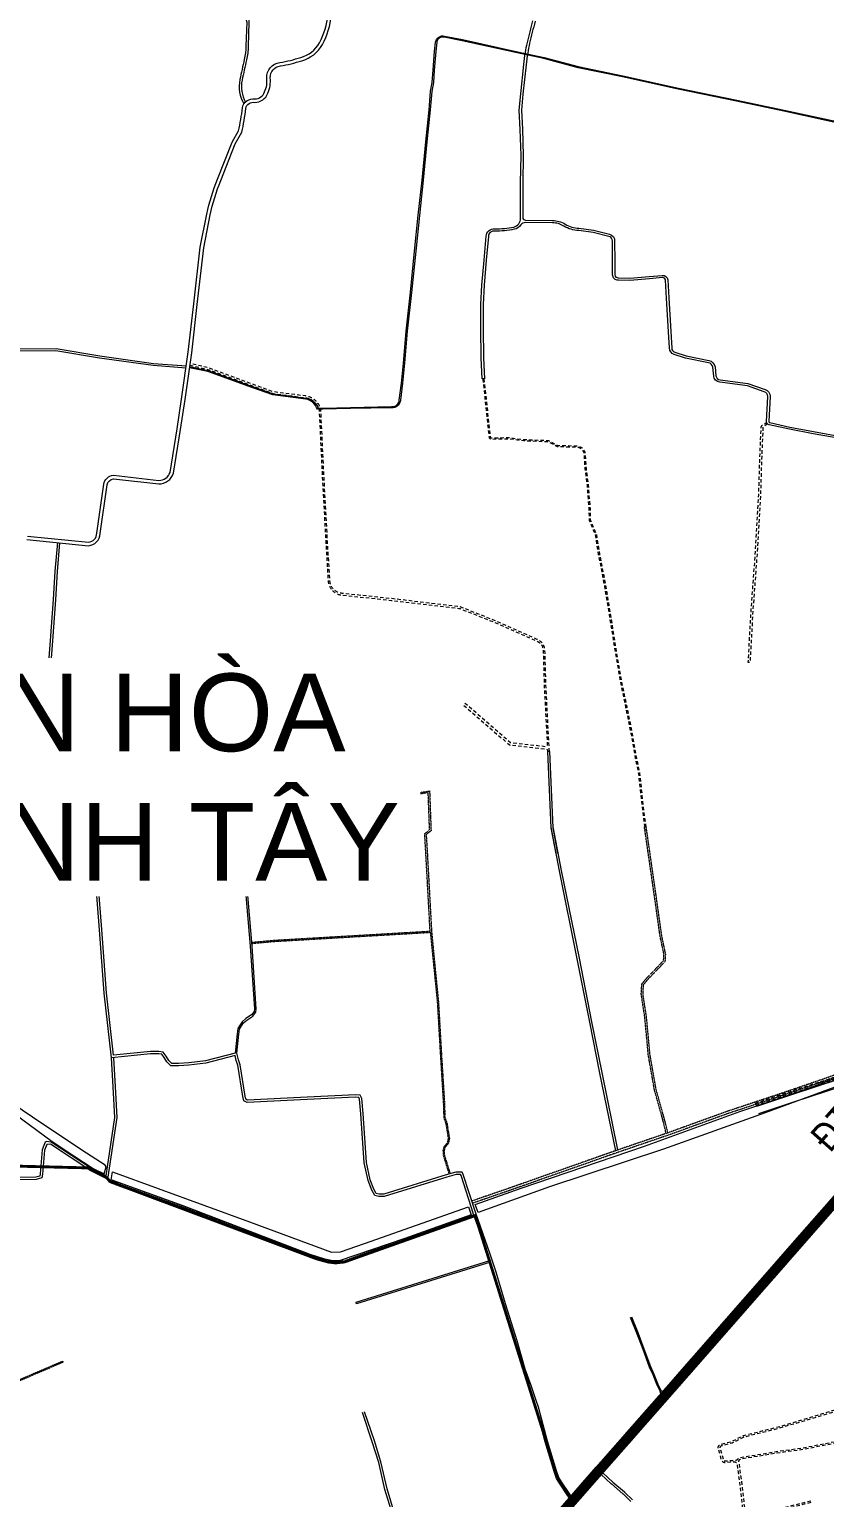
# Model space of a CAD drawing. Header units: metres. Extents: x 556238 to 587446, y 1177111 to 1219372.
# Drawn here: x 578213 to 579595, y 1199487 to 1202038 of the extents above; entities that cross this region are included whole.
import ezdxf
from ezdxf.enums import TextEntityAlignment as Align

# ---------------------------------------------------------------- set-up
doc = ezdxf.new("R2010")
doc.units = ezdxf.units.M
doc.header["$MEASUREMENT"] = 0
for name, pattern in [('ACAD_ISO03W100', [30, 12, -18]), ('DASHED2', [0.375, 0.25, -0.125]), ('Xr_Nen GT$0$DASHED', [0.75, 0.5, -0.25]), ('Xr_Nen GT$0$MON', [10, 6, -4])]:
    doc.linetypes.add(name, pattern=pattern)
for name, color, linetype, lineweight in [('CNTV-TEXT', 40, 'Continuous', 20), ('Pipe Existing', 1, 'ACAD_ISO03W100', 60), ('Text ten duong', 150, 'Continuous', 15), ('Xr_Nen GT$0$DUONG BT-NEN BT', 38, 'Continuous', 0), ('Xr_Nen GT$0$DUONG NHUA', 38, 'Continuous', 0), ('Xr_Nen GT$0$DUONG_DA', 38, 'Xr_Nen GT$0$MON', 0), ('Xr_Nen GT$1$SONG_HO', 250, 'Continuous', 0)]:
    doc.layers.add(name, color=color, linetype=linetype, lineweight=lineweight)
doc.layers.add('DUONG GIAO THONG', color=7, linetype='Continuous')
doc.styles.add('ARIAL', font='arial.ttf')
doc.styles.add('CL_G', font='Vhelvcn.ttf')
doc.linetypes.add('Xr_Nen GT$0$TAL_N_P', pattern='A,2,[130,ltypeshp.shx,S=1,R=0,X=0,Y=-1],4,[130,ltypeshp.shx,S=2,R=0,X=0,Y=-2],2', length=8)
doc.linetypes.add('Xr_Nen GT$0$TAL_N_T', pattern='A,2,[130,ltypeshp.shx,S=1,R=0,X=0,Y=1],4,[130,ltypeshp.shx,S=2,R=0,X=0,Y=2],2', length=8)
doc.linetypes.add('Xr_Nen GT$1$TL_T', pattern='A,2,[130,ltypeshp.shx,S=1,R=0,X=0,Y=1],2', length=4)

# ---------------------------------------------------------------- blocks, each defined once
blk = doc.blocks.new('GT CHINH')
at = {"layer": 'DUONG GIAO THONG', "color": 9, "ltscale": 5, "const_width": 17.5}
blk.add_lwpolyline([(14299.7, 892.5), (14082.3, 644.4), (13946.9, 489.8), (13790.4, 311.8), (13606.8, 102.3), (13472.7, -33.6), (13380.3, -120.3), (13320, -177.2), (13193.4, -296), (12845.8, -624.9), (12761.1, -704.2), (12636.5, -861.8), (12542.9, -995.9), (12493.2, -1068.3), (12392.1, -1240.8), (12333.7, -1342.1), (12286.5, -1420), (12167.4, -1587.1), (12084.9, -1698.9), (11993.3, -1823.8), (11785.2, -2107.9), (11612.3, -2343.9)], dxfattribs=at)

msp = doc.modelspace()

# ---------------------------------------------------------------- linework, layer by layer
at = {"layer": 'Xr_Nen GT$0$DUONG BT-NEN BT', "flags": 128}
for points in [[(578547.90774, 1202451.85724), (578550.71229, 1202396.7386), (578553.29738, 1202376.51524, 0.0851132412), (578554.08861, 1202373.92956), (578567.75406, 1202346.81079, -0.0973417992), (578577.41997, 1202312.24855), (578581.86714, 1202272.92969), (578586.0494, 1202199.99234), (578597.51957, 1202144.97358, -0.1908904679), (578594.47423, 1202127.41271, 0.1509169562), (578586.09312, 1202094.50431), (578585.73124, 1202071.39151), (578590.75344, 1202051.91747, -0.0712135146), (578590.87812, 1202050.79068), (578589.53786, 1202008.89717, -0.0470082972), (578586.65281, 1201986.10823, 0.0025799942), (578579.02802, 1201951.14462, 0.1906597685), (578586.16657, 1201908.85912, 0.1868707826)], [(578551.89866, 1202452.13724), (578554.69937, 1202397.09434), (578557.2651, 1202377.02242, 0.0851132412), (578557.66071, 1202375.72958), (578571.32617, 1202348.61081, -0.0971630925), (578581.40219, 1202312.63124), (578585.85424, 1202273.26922), (578590.02583, 1202200.51789), (578601.43538, 1202145.78994, -0.1908904679), (578597.88651, 1202125.32554, 0.1515349493), (578590.09473, 1202094.5758), (578589.73919, 1202071.86815), (578594.62671, 1202052.91635, -0.0712135146), (578594.87608, 1202050.66277), (578593.53581, 1202008.76926, -0.0470082972), (578590.55651, 1201985.2358, 0.0025799942), (578582.94051, 1201950.31251, 0.1839679956), (578588.87821, 1201912.13965, 0.1868707826)], [(579625.32647, 1201326.6721), (579574.83726, 1201335.75324), (579533.82846, 1201343.48916), (579498.82274, 1201351.37984, -0.3923264655), (579493.93835, 1201357.29974), (579496.43766, 1201400.41745, 0.3059005175), (579490.13914, 1201408.80054), (579460.8179, 1201418.93292), (579412.69691, 1201425.33069, -0.3484164492), (579402.22021, 1201436.05825), (579400.61463, 1201451.58489, 0.3020834631), (579393.15093, 1201459.11438), (579353.18274, 1201467.34337), (579333.57506, 1201473.6989, -0.310451908), (579325.29219, 1201484.47521), (579323.76984, 1201513.02309), (579320.29062, 1201571.58557), (579318.52178, 1201602.67522, 0.4006336199), (579313.0399, 1201606.95452), (579290.66405, 1201604.72549), (579256.55158, 1201602.20464), (579236.60348, 1201602.78415, -0.4369125847), (579226.62698, 1201611.87505), (579226.43663, 1201635.74099), (579226.15506, 1201670.40122, 0.3715710224), (579220.16042, 1201678.75772), (579192.7148, 1201685.38661), (579167.89191, 1201688.93079, -0.136184855), (579142.01877, 1201696.5008, 0.1373299716), (579121.92639, 1201702.33046), (579075.25848, 1201702.77086, 0.2462421093), (579066.99337, 1201698.53662, -0.1820255443), (579055.83395, 1201690.96398, -0.0495201627), (579021.6884, 1201687.8128, 0.4362107799), (579010.83126, 1201678.55493), (579007.17345, 1201637.08911), (579003.33967, 1201593.63277), (579001.67143, 1201560.17798), (579001.85948, 1201519.38859), (579002.09957, 1201467.51381), (579004.12673, 1201431.17921), (579000.13294, 1201430.95639), (578998.10009, 1201467.39306), (578997.85952, 1201519.37008), (578997.67097, 1201560.26843), (578999.34844, 1201593.90823), (579003.18893, 1201637.44063), (579006.83935, 1201678.82281, -0.4288782883), (579021.91552, 1201691.81144, 0.0491793402), (579055.04402, 1201694.88534, 0.351507033), (579066.48934, 1201709.98457), (579066.49045, 1201771.61841), (579067.50013, 1201818.93792), (579065.94551, 1201864.63121), (579064.47792, 1201898.25213), (579066.89263, 1201926.33136), (579072.49914, 1201977.04977, -0.0406920203), (579075.12322, 1201997.97628, -0.0293347503), (579078.59331, 1202015.26749, -0.0121996284), (579088.1949, 1202053.30853, 0.0769633785)], [(579092.07656, 1202052.33697, 0.012253897), (579082.47936, 1202014.31707, 0.0296781007), (579079.06592, 1201997.28821, 0.0412208894), (579076.48969, 1201976.74394), (579070.87375, 1201925.94019), (579068.48542, 1201898.16763), (579069.94254, 1201864.78644), (579071.50159, 1201818.96328), (579070.49045, 1201771.5757), (579070.48938, 1201711.76917, 0.411457598), (579075.44219, 1201706.7693), (579121.96414, 1201706.33028, -0.1373299716), (579144.1277, 1201699.89968, 0.1375615879), (579168.19848, 1201692.92758), (579193.46875, 1201689.31953), (579221.09953, 1201682.64591, -0.3664337325), (579230.15635, 1201670.25882), (579230.4365, 1201635.77348), (579230.62685, 1201611.90696, 0.4481769674), (579236.45925, 1201606.79003), (579256.46203, 1201606.20893), (579290.31834, 1201608.71085), (579312.64339, 1201610.93482, -0.4071989855), (579322.50667, 1201603.05449), (579324.28388, 1201571.81779), (579327.76352, 1201513.2482), (579329.28651, 1201484.68821, 0.310451908), (579334.80843, 1201477.504), (579354.20585, 1201471.21663), (579393.95756, 1201463.0322, -0.3060764064), (579404.57627, 1201452.16212), (579406.19899, 1201436.46969, 0.3487589514), (579413.21214, 1201429.29739), (579461.74399, 1201422.84499), (579491.44559, 1201412.58117, -0.3107423164), (579500.44241, 1201400.38362), (579497.93165, 1201357.06826, 0.4143119156), (579499.47767, 1201355.33257), (579534.63924, 1201347.40676), (579575.56206, 1201339.68707), (579626.03456, 1201330.60893, -0.341243586)], [(578261.97569, 1201146.55116), (578257.76177, 1201096.94807), (578254.86706, 1201047.54181), (578249.52942, 1200976.50157), (578244.76631, 1200916.84862), (578239.71685, 1200863.97041, 0.0324119706), (578238.57993, 1200826.58605, 0.3729800781), (578248.58834, 1200816.63498), (578306.75311, 1200812.90582)], [(578265.95659, 1201146.15682), (578261.75185, 1201096.66174), (578258.85829, 1201047.27496), (578253.51748, 1200976.19254), (578248.75115, 1200916.4993), (578243.69874, 1200863.59017, 0.0323340233), (578242.57453, 1200826.81227, 0.3696721535), (578248.85429, 1200820.62615), (578307.00904, 1200816.89763)], [(579206.85048, 1199527.24677), (579224.22875, 1199511.28141, 0.0100366608), (579224.58996, 1199510.9627), (579244.54458, 1199494.05585, -0.0205435808), (579245.02807, 1199493.61083), (579258.14676, 1199480.50083, -0.0249238108)], [(579209.48709, 1199530.25629), (579226.9349, 1199514.22705, 0.0100366608), (579227.1757, 1199514.01457), (579247.13032, 1199497.10772, -0.0205435808), (579247.85556, 1199496.44019), (579260.97425, 1199483.33019, -0.0249238108)]]:
    msp.add_lwpolyline(points, format="xyb", dxfattribs=at)
for points in [[(579151.33687, 1199487.397), (579148.78164, 1199490.64901), (579134.41189, 1199512.54372), (579129.41328, 1199520.58234), (579125.05439, 1199532.81317), (579109.4978, 1199584.43108), (579093.73052, 1199643.16035), (579089.66642, 1199656.39382), (579081.58883, 1199680.68459), (579071.10508, 1199709.39438), (579056.73353, 1199758.5243), (579036.41035, 1199823.00735), (579020.22133, 1199877.70994), (579009.66458, 1199911.00698), (578985.09614, 1199980.04635), (578963.23889, 1200047.23081), (578962.60204, 1200048.84289), (578954.96403, 1200048.84289), (578938.79448, 1200044.29145), (578829.66837, 1200010.29539), (578820.42559, 1200010.71518), (578813.46332, 1200012.41583), (578808.22528, 1200021.72078), (578801.66016, 1200038.45623), (578794.86961, 1200069.09768), (578789.05951, 1200154.24065), (578787.09641, 1200179.56198), (578785.63432, 1200182.64608), (578779.75084, 1200183.28514), (578696.19951, 1200179.09524), (578591.55859, 1200173.94019), (578585.92676, 1200176.85453), (578584.12746, 1200183.95644), (578575.70489, 1200238.52323), (578572.8219, 1200246.90373), (578570.88391, 1200255.18798), (578520.1889, 1200242.30064), (578490.65615, 1200238.71153), (578472.84358, 1200237.64889), (578459.13086, 1200237.36634), (578452.26608, 1200244.22594), (578447.71139, 1200251.98996), (578443.3674, 1200257.50396), (578438.08327, 1200258.51502), (578423.96438, 1200258.38561), (578355.81033, 1200251.60699), (578343.49621, 1200364.01225), (578335.22237, 1200473.92033), (578328.88334, 1200555.44274), (578322.46118, 1200667.72983), (578312.57322, 1200810.4443), (578276.93059, 1200813.93775), (578243.79925, 1200819.44891), (578241.29591, 1200823.61768), (578237.4787, 1200831.86087), (578237.82803, 1200844.42313), (578245.78141, 1200941.7173)], [(578316.46137, 1200812.43675), (578422.94526, 1200807.8597), (578428.93462, 1200806.18748), (578431.54171, 1200802.93108), (578432.7768, 1200797.90656), (578430.74319, 1200734.92319), (578432.93318, 1200731.76257), (578438.50815, 1200727.7986), (578573.72718, 1200705.41334), (578574.62375, 1200703.00121), (578585.55124, 1200581.0827), (578597.14667, 1200445.32866), (578604.2904, 1200336.34682), (578603.84992, 1200331.68069), (578599.33477, 1200326.08619), (578589.46716, 1200319.49714), (578583.22667, 1200313.97701), (578579.30397, 1200308.71641), (578575.75155, 1200302.24314), (578574.41644, 1200292.91503), (578570.87987, 1200259.31418), (578519.45185, 1200246.2405), (578490.29543, 1200242.69712), (578472.68321, 1200241.64643), (578460.75254, 1200241.4006), (578455.4565, 1200246.69264), (578451.02294, 1200254.25018), (578445.58553, 1200261.15211), (578438.44433, 1200262.51849), (578423.74767, 1200262.38379), (578359.35527, 1200255.9793), (578347.47982, 1200364.38029), (578339.21072, 1200474.22551), (578332.87448, 1200555.71201), (578326.45328, 1200667.98228), (578316.18967, 1200816.11859), (578277.71638, 1200819.88948), (578247.51677, 1200824.91297), (578246.60532, 1200826.43079), (578243.51556, 1200833.10306), (578243.82123, 1200844.09508), (578251.76146, 1200941.22846)], [(579154.4821, 1199489.86833), (579152.0322, 1199492.98629), (579137.78286, 1199514.69754), (579133.03694, 1199522.32979), (579128.85559, 1199534.06247), (579113.34521, 1199585.52703), (579097.57522, 1199644.26644), (579093.47662, 1199657.61223), (579085.36611, 1199682.00198), (579074.90738, 1199710.64325), (579060.561, 1199759.68713), (579040.23593, 1199824.17619), (579024.04594, 1199878.88205), (579013.45645, 1199912.28234), (578988.88298, 1199981.33587), (578967.00447, 1200048.58567), (578965.32266, 1200052.84289), (578954.41179, 1200052.84289), (578937.6575, 1200048.12685), (578829.14872, 1200014.32311), (578820.99628, 1200014.69338), (578816.0979, 1200015.88989), (578811.84741, 1200023.44054), (578805.49787, 1200039.62643), (578798.83987, 1200069.66978), (578793.04897, 1200154.5314), (578791.02733, 1200180.60782), (578788.29038, 1200186.38111), (578779.86736, 1200187.29601), (578695.99917, 1200183.09022), (578592.43903, 1200177.98841), (578589.36252, 1200179.58044), (578588.05164, 1200184.75452), (578579.60357, 1200239.48655), (578576.67046, 1200248.01276), (578573.93684, 1200259.69803), (578577.3941, 1200292.54536), (578578.644, 1200301.27807), (578581.83363, 1200307.09027), (578585.44642, 1200311.93527), (578591.30238, 1200317.11525), (578601.38164, 1200323.84563), (578606.75175, 1200330.49946), (578607.29967, 1200336.30369), (578600.13831, 1200445.55445), (578588.53982, 1200581.34426), (578577.57588, 1200703.66952), (578575.9332, 1200708.08897), (578439.68181, 1200730.64513), (578435.09983, 1200733.90306), (578433.77362, 1200735.81707), (578435.78855, 1200798.22207), (578434.29707, 1200804.28961), (578430.6724, 1200808.81703), (578423.41925, 1200810.8421), (578316.5902, 1200815.43399)], [(579131.66368, 1200606.74795), (579123.174, 1200651.21941), (579117.26659, 1200783.58963), (579113.27057, 1200783.41129), (579119.19084, 1200650.75279), (579127.73463, 1200605.99789)], [(579231.94648, 1200090.0586), (579204.59245, 1200225.01804), (579186.79305, 1200313.15561), (579164.91215, 1200423.62913), (579134.10111, 1200576.40638), (579119.57707, 1200651.97749)], [(579235.76106, 1200091.33501), (579208.51278, 1200225.81237), (579190.71538, 1200313.94011), (579168.83458, 1200424.4131), (579138.02577, 1200577.17925), (579123.50518, 1200652.73243)], [(578355.56419, 1200251.16857), (578358.42753, 1200201.26409), (578361.3597, 1200148.01934), (578346.04681, 1200046.40559), (578322.00215, 1200058.76203), (578251.28294, 1200104.96451), (578243.38573, 1200105.99937), (578240.71851, 1200104.64285)], [(578359.55762, 1200251.3977), (578362.42123, 1200201.48863), (578365.37623, 1200147.82931), (578349.17221, 1200040.3022), (578319.98867, 1200055.29947), (578249.8588, 1200101.11693), (578243.65801, 1200100.98396)], [(579310.62532, 1199668.28882), (579309.44314, 1199672.07712), (579304.10397, 1199682.81149), (579296.77916, 1199700.41337), (579290.90386, 1199714.03975), (579279.67739, 1199744.4678), (579268.94234, 1199773.08952), (579257.92272, 1199800.18221)], [(579313.3078, 1199671.36054), (579311.22494, 1199672.98573), (579305.92463, 1199683.64197), (579298.62076, 1199701.19354), (579292.76165, 1199714.78236), (579281.5519, 1199745.16513), (579270.80531, 1199773.8176), (579259.77534, 1199800.93574)], [(578926.88097, 1199235.83093), (578925.06574, 1199240.3366), (578912.3853, 1199266.91333), (578901.19639, 1199293.44545), (578890.63811, 1199316.85525), (578884.24521, 1199336.6134), (578873.51438, 1199363.81058), (578863.26213, 1199394.25972), (578853.49422, 1199428.42155), (578844.01267, 1199458.38328), (578830.84156, 1199501.34955), (578820.24885, 1199548.56286), (578809.03541, 1199584.42692), (578792.06281, 1199635.04339)], [(578931.32613, 1199240.43334), (578928.59548, 1199242.22759), (578916.03514, 1199268.55259), (578904.86293, 1199295.04512), (578894.37559, 1199318.29763), (578888.01223, 1199337.96447), (578877.27269, 1199365.18371), (578867.08256, 1199395.44838), (578857.32471, 1199429.57502), (578847.83172, 1199459.57289), (578834.71091, 1199502.37506), (578824.11576, 1199549.59929), (578812.84091, 1199585.65973), (578795.85528, 1199636.31507)]]:
    msp.add_lwpolyline(points, dxfattribs=at)
at = {"layer": 'Xr_Nen GT$0$DUONG NHUA', "flags": 128}
for points in [[(578209.12079, 1201151.7869), (578316.03485, 1201141.19612, 0.3746388918), (578336.60226, 1201162.22478), (578348.64531, 1201247.2104, -0.3329593954), (578359.35855, 1201257.62113), (578438.15534, 1201248.56117, 0.3345591436), (578463.57427, 1201267.28754), (578476.00888, 1201343.27217), (578483.84713, 1201395.17401), (578495.41301, 1201476.48258), (578504.97501, 1201560.56121), (578516.25037, 1201658.96633), (578527.3716, 1201716.22353, -0.0428348194), (578545.9168, 1201775.56692), (578571.06129, 1201839.63103), (578582.31391, 1201859.60321, 0.0341455307), (578589.26916, 1201901.04354, -0.4021935967), (578604.90419, 1201911.46236, 0.3138315937), (578627.59301, 1201927.30204, 0.13505126), (578631.84329, 1201954.38607, -0.3943517375), (578649.49297, 1201974.77202, 0.0329915447), (578686.47577, 1201983.82216, 0.1968078632), (578722.50108, 1202011.98208, 0.0905500147), (578738.23012, 1202062.77678)], [(578209.87327, 1201157.74173), (578316.05061, 1201147.22393, 0.3700491971), (578330.62376, 1201162.79951), (578342.71078, 1201248.09542, -0.3458810542), (578359.389, 1201263.65716), (578438.51121, 1201254.55978, 0.3256414345), (578457.71915, 1201268.66053), (578470.08167, 1201344.20469), (578477.91056, 1201396.0445), (578489.46095, 1201477.24421), (578499.01344, 1201561.2392), (578510.31594, 1201659.88123), (578521.49616, 1201717.44214, -0.0428571498), (578540.34742, 1201777.79937), (578565.62876, 1201842.21215), (578576.67159, 1201861.81199, 0.0337221964), (578583.32971, 1201901.95536, -0.3988283099), (578605.3461, 1201917.46847, 0.3101404771), (578622.03291, 1201929.56939, 0.1374228986), (578625.85806, 1201953.91293, -0.3946712567), (578648.64084, 1201980.7143, 0.0329080814), (578684.7595, 1201989.57226, 0.1967118259), (578717.23484, 1202014.85967, 0.0908248265), (578732.30502, 1202063.76128)]]:
    msp.add_lwpolyline(points, format="xyb", dxfattribs=at)
for points in [[(578240.71851, 1200104.64285), (578238.51517, 1200099.19645), (578235.75561, 1200091.76298), (578232.27213, 1200049.88586), (578231.58905, 1200046.04642), (578224.75402, 1200044.24405), (578098.36454, 1200042.63033), (578084.83686, 1200039.71285), (578081.67211, 1200040.05331), (577902.09817, 1199968.40544), (577876.02216, 1199959.88273), (577852.39388, 1199953.28569), (577687.75764, 1199888.25414), (577486.31958, 1199812.77354)], [(578243.65801, 1200100.98396), (578242.24495, 1200097.75005), (578239.69639, 1200090.88494), (578236.24292, 1200049.36862), (578235.07966, 1200042.83014), (578225.29763, 1200040.25067), (578098.8162, 1200038.63577), (578086.18306, 1200035.91122), (578083.42856, 1200034.29417), (577904.144, 1199962.76175), (577877.76174, 1199954.13895), (577854.30793, 1199947.59062), (577689.91271, 1199882.65427), (577489.48141, 1199807.52353)], [(579123.95604, 1199455.15206), (579159.32419, 1199495.76134), (579198.2542, 1199540.19751), (579247.99324, 1199596.6076), (579332.84688, 1199693.26314), (579436.51408, 1199811.78038), (579499.84897, 1199883.78138), (579539.52885, 1199929.12434), (579580.12164, 1199975.21934), (579633.1191, 1200036.09904)], [(579170.62119, 1199485.8933), (579209.521, 1199530.295), (579259.25497, 1199586.69934), (579344.12827, 1199683.37728), (579447.79062, 1199801.88897), (579511.12438, 1199873.88868), (579550.80149, 1199919.22847), (579591.40716, 1199965.3381), (579644.4118, 1200026.22605)], [(579615.32205, 1200016.0718), (579542.75616, 1199933.36694), (579450.95721, 1199828.34145), (579376.51703, 1199743.58387), (579351.13187, 1199714.6729), (579301.03924, 1199657.3118), (579238.50124, 1199586.15886), (579177.22504, 1199516.333), (579070.79006, 1199394.69454)], [(579014.35546, 1199896.22009), (578781.88165, 1199823.84728), (578780.98992, 1199826.71168), (579013.4438, 1199899.07829)]]:
    msp.add_lwpolyline(points, dxfattribs=at)
at = {"layer": 'Xr_Nen GT$0$DUONG_DA', "flags": 128}
for points in [[(578492.35165, 1201454.96113), (578525.42011, 1201446.8821), (578636.95345, 1201405.55768), (578692.67948, 1201398.40671, -0.3043099831), (578716.73267, 1201377.3768), (578721.60457, 1201273.12582), (578728.4023, 1201145.96868), (578732.43889, 1201080.00222, 0.3696627047), (578756.21308, 1201055.4491), (578842.55829, 1201046.26238), (578959.43567, 1201032.39802, -0.0647932435), (578961.5626, 1201031.86064), (579020.51687, 1201008.52639), (579094.35571, 1200975.77036, -0.2988060417), (579106.07058, 1200959.34831), (579107.98922, 1200893.65829), (579113.12713, 1200795.13915, -0.4634519952), (579109.79282, 1200792.00205), (579049.2264, 1200798.87754), (578970.27333, 1200867.27008), (578967.65434, 1200864.24669), (579047.544, 1200795.04284), (579110.99758, 1200787.83959, -0.3666317765), (579113.65512, 1200785.01498), (579113.73767, 1200783.43214)], [(579116.73679, 1200783.56598), (579116.73679, 1200783.56598), (579110.98694, 1200893.78021), (579109.06889, 1200959.44991, 0.2980650645), (579095.51008, 1200978.54021), (579021.67764, 1201011.2934), (578962.66667, 1201034.65009, 0.0647932435), (578959.78906, 1201035.37713), (578842.89369, 1201049.24363), (578756.51104, 1201058.43433, -0.3698873671), (578735.43329, 1201080.18545), (578731.39741, 1201146.14038), (578724.60083, 1201273.27592), (578719.71467, 1201377.83188, 0.3071703693), (578693.06132, 1201401.38231), (578637.67479, 1201408.48971), (578526.30017, 1201449.75533), (578492.77619, 1201457.94564)], [(579001.01888, 1201431.00582), (579004.78229, 1201397.26872, -0.0027365549), (579004.78459, 1201397.24695), (579008.99635, 1201355.33124, 0.0040543648), (579009.00336, 1201355.26675), (579011.95763, 1201329.99301, 0.3878226866), (579016.03227, 1201326.45871), (579045.24544, 1201327.20163, -0.0377436215), (579045.54658, 1201327.18656), (579072.29157, 1201323.81295, 0.0216080628), (579072.63597, 1201323.78455), (579114.14581, 1201322.16242, -0.1145626279), (579115.01834, 1201321.92358), (579129.59859, 1201314.04673, 0.1186211436), (579131.40768, 1201313.56706), (579166.14251, 1201312.76656, -0.1183662741), (579167.04529, 1201312.52768), (579172.60498, 1201309.53132, -0.1522400506), (579173.4373, 1201308.68036), (579176.40728, 1201302.86472, -0.1012442587), (579176.62141, 1201302.09211), (579178.4751, 1201275.09715, 0.0144530522), (579178.4976, 1201274.86705), (579182.12447, 1201246.31925, -0.0120699396), (579182.13432, 1201246.2232), (579185.35149, 1201205.10925, -0.0124383402), (579185.35679, 1201205.0099), (579185.90414, 1201185.70145, 0.0947396682), (579186.22797, 1201184.23442), (579196.1827, 1201161.08855, -0.0623533227), (579196.3208, 1201160.61123), (579201.70763, 1201126.60026, 0.0089063244), (579201.73243, 1201126.45995), (579212.03535, 1201073.65861, -0.0075792012), (579212.04606, 1201073.59893), (579221.8657, 1201013.66132, -0.0008863434), (579221.86684, 1201013.65432), (579229.93664, 1200963.27873, 0.002703131), (579229.94371, 1200963.23606), (579239.39957, 1200908.03624, 0.0090381108), (579239.42656, 1200907.89418), (579249.26872, 1200860.74905, -0.0025154684), (579249.27273, 1200860.72933), (579258.54984, 1200813.94241, -0.0056129301), (579258.55808, 1200813.89827), (579265.92684, 1200771.80298, 0.0088016555), (579265.95356, 1200771.66472), (579271.5028, 1200745.43638, -0.0256045283), (579271.53487, 1200745.23421), (579278.3042, 1200681.6747, 0.0074164066), (579278.31851, 1200681.55691), (579283.11145, 1200646.47186)], [(579003.01884, 1201431.1174), (579006.76996, 1201397.49045, -0.0027365549), (579006.77457, 1201397.44691), (579010.98633, 1201355.5312, 0.0040543648), (579010.98983, 1201355.49895), (579013.9441, 1201330.22521, 0.3878226866), (579015.98142, 1201328.45806), (579045.19459, 1201329.20099, -0.0377436215), (579045.79688, 1201329.17083), (579072.54186, 1201325.79722, 0.0216080628), (579072.71406, 1201325.78303), (579114.22391, 1201324.1609, -0.1145626279), (579115.96896, 1201323.68321), (579130.54922, 1201315.80637, 0.1186211436), (579131.45376, 1201315.56653), (579166.18859, 1201314.76603, -0.1183662741), (579167.99414, 1201314.28827), (579173.55384, 1201311.29191, -0.1522400506), (579175.21848, 1201309.58998), (579178.18846, 1201303.77435, -0.1012442587), (579178.61671, 1201302.22912), (579180.4704, 1201275.23416, 0.0144530522), (579180.48165, 1201275.11911), (579184.10852, 1201246.57131, -0.0120699396), (579184.12822, 1201246.37923), (579187.3454, 1201205.26527, -0.0124383402), (579187.35598, 1201205.06657), (579187.90334, 1201185.75813, 0.0947396682), (579188.06525, 1201185.02461), (579198.01998, 1201161.87874, -0.0623533227), (579198.29617, 1201160.9241), (579203.68301, 1201126.91313, 0.0089063244), (579203.69541, 1201126.84297), (579213.99833, 1201074.04163, -0.0075792012), (579214.01974, 1201073.92228), (579223.83939, 1201013.98467, -0.0008863434), (579223.84166, 1201013.97067), (579231.91146, 1200963.59508, 0.002703131), (579231.915, 1200963.57374), (579241.37086, 1200908.37393, 0.0090381108), (579241.38435, 1200908.3029), (579251.22651, 1200861.15776, -0.0025154684), (579251.23454, 1200861.11832), (579260.51165, 1200814.3314, -0.0056129302), (579260.52812, 1200814.24312), (579267.89689, 1200772.14783, 0.0088016555), (579267.91025, 1200772.07871), (579273.45949, 1200745.85037, -0.0256045283), (579273.52362, 1200745.44602), (579280.29295, 1200681.88651, 0.0074164066), (579280.30011, 1200681.82761), (579285.09305, 1200646.74256)], [(579495.88653, 1201352.69967), (579488.42419, 1201347.99808, 0.2463328905), (579487.72514, 1201346.79267), (579485.21482, 1201287.73739, 0.0031540943), (579485.21414, 1201287.71848), (579483.48089, 1201229.70149, -0.0067646034), (579483.47561, 1201229.57985), (579477.86596, 1201131.14003, -0.0042662506), (579477.86094, 1201131.0634), (579470.29173, 1201028.94819, 0.0045671014), (579470.28995, 1201028.92085), (579465.23632, 1200938.3189), (579462.24098, 1200938.48597), (579467.29461, 1201029.08792, -0.0045671014), (579467.29994, 1201029.16995), (579474.86914, 1201131.28517, 0.0042662506), (579474.87082, 1201131.31071), (579480.48047, 1201229.75053, 0.0067646034), (579480.48223, 1201229.79107), (579482.21548, 1201287.80806, -0.0031540942), (579482.21753, 1201287.8648), (579484.72785, 1201346.92008, -0.2463328905), (579486.825, 1201350.53631), (579494.21686, 1201355.19349)], [(579474.491, 1200172.62778), (579536.99532, 1200193.64487), (579618.37615, 1200220.10248), (579692.41234, 1200249.25542), (579726.74306, 1200262.02171, -0.1033356874), (579751.9918, 1200265.83966, -0.0667920822), (579796.70282, 1200255.70174), (579816.35124, 1200245.35932)], [(579475.76586, 1200168.83637), (579538.25115, 1200189.84707), (579619.72853, 1200216.33607), (579693.84233, 1200245.51957), (579728.13723, 1200258.27254, -0.1030471655), (579751.70183, 1200261.84959, -0.0663098185), (579795.06815, 1200252.04189), (579813.63964, 1200242.26633)], [(579384.68186, 1199426.7559), (579390.72643, 1199431.8894, -0.0880507217), (579393.59375, 1199433.56335), (579410.6434, 1199439.84063, -0.0363691558), (579411.96982, 1199440.22215), (579425.81791, 1199443.1356, 0.0090891368), (579426.04822, 1199443.18845), (579441.65868, 1199447.07017, 0.0367653452), (579442.56566, 1199447.36793), (579449.67134, 1199450.29468, 0.2356725547), (579453.48681, 1199454.66972), (579453.64673, 1199455.285, 0.0907876137), (579453.81796, 1199457.61991), (579452.15006, 1199473.0218, 0.0009938295), (579452.14723, 1199473.04749), (579448.64366, 1199504.24137, 0.0033977424), (579448.63321, 1199504.32909), (579444.85374, 1199534.30105, 0.0066171206), (579444.82996, 1199534.47143), (579443.25216, 1199544.77809, 0.3898491791), (579437.96995, 1199549.00992), (579422.60998, 1199547.96367, -0.3520066616), (579415.93038, 1199552.62136), (579410.30177, 1199571.83603, -0.4219218674), (579414.87668, 1199579.94699), (579432.86983, 1199584.70881, 0.0521210231), (579433.55016, 1199584.96711), (579452.98577, 1199594.76676, -0.0556223201), (579454.33715, 1199595.26908), (579514.01218, 1199610.17338, 0.0111832428), (579514.16317, 1199610.2147), (579570.99159, 1199627.14096, 0.0000219012), (579570.99189, 1199627.14105), (579633.88914, 1199645.8809, -0.0024107893), (579633.9493, 1199645.8985), (579725.9629, 1199672.35006), (579726.79176, 1199669.46684), (579634.77815, 1199643.01528, 0.0024107893), (579634.74576, 1199643.0058), (579571.8485, 1199624.26594, -0.0000219012), (579571.84796, 1199624.26578), (579515.01954, 1199607.33953, -0.0111832428), (579514.73912, 1199607.26279), (579455.0641, 1199592.35849, 0.0556223201), (579454.33643, 1199592.08801), (579434.90082, 1199582.28836, -0.0521210231), (579433.63735, 1199581.80865), (579415.6442, 1199577.04683, 0.4219218674), (579413.18078, 1199572.67939), (579418.8094, 1199553.46472, 0.3520066616), (579422.40611, 1199550.95674), (579440.16804, 1199552.1666, 0.2169677416), (579443.81423, 1199554.13643, -0.1125449444), (579446.0271, 1199555.9946), (579446.26723, 1199556.11789, -0.0769976008), (579449.02764, 1199557.03465), (579507.38376, 1199566.86921), (579553.4362, 1199573.16086, 0.0136512166), (579553.8941, 1199573.23621), (579605.75615, 1199583.23075, -0.0087327658), (579606.15184, 1199583.29986), (579653.83659, 1199590.77275, 0.3850441016), (579661.0078, 1199599.63618), (579660.02721, 1199617.49838, -0.3059468013), (579666.63218, 1199628.54305), (579667.26764, 1199628.84068, -0.1153964741), (579670.16455, 1199629.45283), (579832.91798, 1199625.94842), (579832.8534, 1199622.94912), (579670.09997, 1199626.45353, 0.1153964741), (579668.5401, 1199626.12391), (579667.90463, 1199625.82628, 0.3059468013), (579663.0227, 1199617.66282), (579664.00329, 1199599.80063, -0.3850441016), (579654.30107, 1199587.80892), (579606.61631, 1199580.33604, 0.0087327658), (579606.32385, 1199580.28496), (579554.4618, 1199570.29041, -0.0136512166), (579553.84229, 1199570.18847), (579507.83619, 1199563.90316), (579449.52619, 1199554.07637, 0.0769976008), (579447.63749, 1199553.44911), (579447.39736, 1199553.32582, 0.3226336738), (579445.5363, 1199549.68261), (579447.79541, 1199534.9254, -0.0066171206), (579447.83017, 1199534.67637), (579451.60964, 1199504.70442, -0.0033977424), (579451.62492, 1199504.57621), (579455.12848, 1199473.38233, -0.0009938295), (579455.13262, 1199473.34479), (579456.59057, 1199459.88172, 0.4430793116), (579462.58135, 1199455.52515), (579484.82743, 1199460.1601), (579571.15383, 1199481.85295), (579571.88497, 1199478.9434), (579485.49923, 1199457.23565), (579456.71221, 1199451.23789, 0.1531822754), (579454.09887, 1199449.77812, -0.1060701235), (579450.81389, 1199447.52077), (579443.70821, 1199444.59402, -0.0367653452), (579442.38262, 1199444.15882), (579426.77216, 1199440.27711, -0.0090891368), (579426.43555, 1199440.19987), (579412.58746, 1199437.28642, 0.0363691558), (579411.67991, 1199437.02538), (579394.63027, 1199430.74809, 0.0880507217), (579392.66841, 1199429.60276), (579387.46871, 1199425.18679)]]:
    msp.add_lwpolyline(points, format="xyb", dxfattribs=at)
at = {"layer": 'Xr_Nen GT$0$DUONG_DA', "linetype": 'Xr_Nen GT$0$DASHED', "flags": 128}
for points in [[(578573.83601, 1200708.39425), (578576.84501, 1200721.37221), (578582.95798, 1200725.64802), (578593.75788, 1200728.06205), (578636.39055, 1200730.8193), (578689.95754, 1200734.9533), (578731.60915, 1200737.52538), (578757.864, 1200734.71448), (578812.05443, 1200727.63026), (578824.96677, 1200715.20557), (578833.04438, 1200706.90966), (578851.55735, 1200705.78172), (578908.63839, 1200715.1142), (578911.18591, 1200645.77644), (578906.93178, 1200642.62763), (578902.69191, 1200639.72249), (578904.71128, 1200605.91144), (578912.09014, 1200470.68318), (578920.44768, 1200384.61918), (578924.13342, 1200346.9938), (578928.90499, 1200263.32114), (578934.43854, 1200174.05378), (578935.33518, 1200147.47534), (578938.93124, 1200137.18048), (578943.11518, 1200111.13787), (578941.29647, 1200102.89905), (578935.52364, 1200096.09224), (578933.9097, 1200090.71629), (578934.3535, 1200082.5134), (578944.33279, 1200050.07197)], [(578599.45747, 1200452.13647), (578638.78182, 1200455.72935), (578909.54176, 1200471.5017), (578902.21534, 1200605.76881), (578900.11203, 1200640.98534), (578905.48109, 1200644.66419), (578908.63921, 1200647.00175), (578906.24416, 1200712.18956), (578851.6846, 1200703.26934), (578831.92753, 1200704.47307), (578823.204, 1200713.43235), (578810.91416, 1200725.25806), (578757.56886, 1200732.23179), (578731.55273, 1200735.01713), (578690.13078, 1200732.45923), (578636.56742, 1200728.32552), (578594.11337, 1200725.57982), (578583.98579, 1200723.31606), (578579.08425, 1200719.88761), (578576.38102, 1200707.15093)], [(579319.61189, 1200120.04219), (579314.19125, 1200142.47866), (579299.26509, 1200195.81108), (579288.66405, 1200256.04283), (579282.53123, 1200321.82773), (579276.37491, 1200361.91491), (579277.37278, 1200379.73792), (579286.14139, 1200390.37747), (579300.00222, 1200404.46889), (579315.15574, 1200420.37007), (579315.82901, 1200430.90883), (579309.37063, 1200461.0254), (579298.65668, 1200536.71883), (579281.81658, 1200653.26904)], [(579322.74304, 1200121.13795), (579317.08938, 1200143.25453), (579302.194, 1200196.47698), (579291.63978, 1200256.44273), (579285.51, 1200322.19498), (579279.38775, 1200362.06032), (579280.31313, 1200378.58862), (579288.37261, 1200388.36773), (579302.15761, 1200402.38206), (579318.08009, 1200419.09014), (579318.84937, 1200431.13191), (579312.32617, 1200461.55079), (579301.62646, 1200537.14356), (579284.78575, 1200653.69805)], [(578599.63944, 1200450.14476), (578638.931, 1200453.73465), (578909.8769, 1200469.51784), (578918.45749, 1200384.42137), (578922.13898, 1200346.83931), (578926.90851, 1200263.20234), (578932.44063, 1200173.95818), (578933.34659, 1200147.10343), (578936.98467, 1200136.68826), (578941.08006, 1200111.19688), (578939.45039, 1200103.81444), (578933.7282, 1200097.06733), (578931.89376, 1200090.95692), (578932.36969, 1200082.16012), (578942.42119, 1200049.48394)], [(579818.22713, 1200247.59127), (579813.63821, 1200251.37396), (579805.99937, 1200254.88026), (579792.10479, 1200259.86897), (579780.38807, 1200263.26974), (579759.59924, 1200267.8232), (579748.28074, 1200268.61603), (579738.07526, 1200267.1819), (579699.71322, 1200255.23317), (579674.74088, 1200246.8397), (579647.70723, 1200235.10143), (579601.18119, 1200217.43188), (579553.6415, 1200201.15298), (579519.46408, 1200189.51888), (579482.21741, 1200177.14275), (579427.77702, 1200159.0713), (579324.04009, 1200121.58375), (579231.35749, 1200089.83062), (579048.86122, 1200025.63423), (578981.97138, 1200002.5299)], [(579815.68287, 1200244.50473), (579811.49601, 1200247.95599), (579804.48644, 1200251.17346), (579790.87027, 1200256.0622), (579779.40156, 1200259.391), (579759.02854, 1200263.85337), (579748.42084, 1200264.59642), (579738.95412, 1200263.2661), (579700.94533, 1200251.4274), (579676.17726, 1200243.10259), (579649.21469, 1200231.39519), (579602.53956, 1200213.669), (579554.93391, 1200197.36753), (579520.73924, 1200185.72755), (579483.47871, 1200173.34682), (579429.08706, 1200155.29155), (579325.36812, 1200117.81049), (579232.6694, 1200086.05184), (579050.17787, 1200021.85712), (578983.2773, 1199998.74908)], [(578986.73025, 1199975.28927), (578790.45421, 1199906.21495), (578760.87321, 1199895.24671), (578745.0491, 1199893.69868), (578732.11229, 1199895.13506), (578715.59156, 1199899.72674), (578690.20016, 1199909.26843), (578551.05462, 1199963.06879), (578373.28188, 1200027.27102), (578352.80677, 1200034.97693), (578347.80728, 1200041.00363)], [(578985.73435, 1199978.11914), (578789.43471, 1199909.03652), (578760.19448, 1199898.19463), (578745.0688, 1199896.71492), (578732.68316, 1199898.09011), (578716.5227, 1199902.58166), (578691.26878, 1199912.07169), (578552.10521, 1199965.87902), (578374.31979, 1200030.08583), (578354.60789, 1200037.5045), (578349.65106, 1200043.47977)], [(577689.41819, 1199485.67157), (577715.78381, 1199492.81671), (577763.6774, 1199503.66704), (577782.7549, 1199508.07722), (577909.2776, 1199567.75191), (578161.43999, 1199677.40602), (578270.99571, 1199724.34379), (578271.78334, 1199722.50541), (578162.23259, 1199675.56977), (577910.10316, 1199565.92999), (577783.4142, 1199506.17689), (577764.12359, 1199501.71744), (577716.26682, 1199490.87546), (577690.55388, 1199483.8474)]]:
    msp.add_lwpolyline(points, dxfattribs=at)
at = {"layer": 'Xr_Nen GT$1$SONG_HO', "flags": 128}
for points in [[(579631.96171, 1201872.66806), (579524.11391, 1201896.23457), (579441.89296, 1201913.47955), (579340.50143, 1201934.18244), (579243.91434, 1201955.63911), (579166.48015, 1201971.7444), (579107.24644, 1201987.65595), (579061.06178, 1201997.43124), (578965.17457, 1202018.72737), (578934.17236, 1202024.53597, 0.4653487179), (578921.16375, 1202016.09193), (578919.38206, 1201999.67331), (578916.63397, 1201967.72502), (578915.31515, 1201945.92397), (578912.32366, 1201930.62219), (578909.91763, 1201898.34506), (578903.99064, 1201842.74421), (578897.49562, 1201776.27635), (578890.99708, 1201715.14371), (578884.68291, 1201652.88908), (578877.36447, 1201581.44788), (578869.92175, 1201513.96855), (578865.11956, 1201458.29962), (578861.86765, 1201423.54471), (578858.05432, 1201394.02662, -0.4189095535), (578842.58833, 1201380.91288), (578771.28546, 1201379.52075), (578723.00435, 1201378.21063), (578713.66711, 1201378.18168, 0.2839919362), (578693.7212, 1201395.82165), (578636.59554, 1201403.37271), (578601.71165, 1201415.38926), (578523.11147, 1201443.69033), (578491.70674, 1201450.42736)], [(578491.98909, 1201452.41229), (578523.66247, 1201445.61763), (578602.37614, 1201417.2757), (578637.05688, 1201405.32912), (578694.0215, 1201397.79935, -0.2696861729), (578715.11144, 1201380.17625), (578722.9501, 1201380.20989), (578771.23881, 1201381.52022), (578842.66319, 1201382.91473, 0.4227110996), (578856.06357, 1201394.22689), (578859.87963, 1201423.76606), (578863.12759, 1201458.47873), (578867.9312, 1201514.16415), (578875.37568, 1201581.65942), (578882.69322, 1201653.0919), (578889.00778, 1201715.35033), (578895.50593, 1201776.47932), (578902.00097, 1201842.94746), (578907.92553, 1201898.52544), (578910.33803, 1201930.88934), (578913.32682, 1201946.17733), (578914.63915, 1201967.87113), (578917.39132, 1201999.86692), (578919.17706, 1202016.32276, -0.4628799873), (578934.64413, 1202026.48238), (578965.57565, 1202020.68702), (579061.48567, 1201999.38583), (579107.71327, 1201989.60145), (579166.94359, 1201973.69081), (579244.33485, 1201957.59445), (579340.91839, 1201936.13857), (579442.2983, 1201915.43806), (579524.53267, 1201898.19025), (579632.38081, 1201874.62367)]]:
    msp.add_lwpolyline(points, format="xyb", dxfattribs=at)
for points in [[(578485.58234, 1201449.97739), (578428.62487, 1201454.07714), (578335.23223, 1201467.06557), (578259.48212, 1201479.6991), (578193.66573, 1201479.25338)], [(578193.70517, 1201483.25374), (578259.79993, 1201483.70134), (578335.83685, 1201471.01998), (578429.04442, 1201458.05729), (578486.14701, 1201453.94709)]]:
    msp.add_lwpolyline(points, dxfattribs=at)
at = {"layer": 'Xr_Nen GT$1$SONG_HO', "linetype": 'Xr_Nen GT$0$TAL_N_T', "flags": 128}
msp.add_lwpolyline([(577434.42104, 1200682.28595), (577508.95044, 1200621.69186), (577589.98228, 1200551.22705), (577604.64539, 1200539.78748), (577650.73533, 1200509.85047), (577752.75353, 1200443.62617), (577846.44535, 1200381.9895), (577941.61143, 1200316.69996), (578092.95961, 1200215.29967), (578175.2224, 1200163.16621), (578252.66521, 1200105.80507), (578290.39794, 1200081.1496), (578324.09427, 1200059.28377), (578343.47831, 1200050.07281), (578344.6441, 1200054.12432), (578346.49163, 1200062.23213), (578345.09822, 1200064.8238), (578304.62213, 1200091.20134), (578218.98463, 1200148.03366), (578087.54434, 1200236.96829), (577953.09683, 1200327.63922), (577801.66671, 1200428.25914), (577660.55837, 1200522.32785), (577601.41381, 1200560.99589), (577515.2826, 1200633.64023), (577446.32299, 1200690.31145)], close=True, dxfattribs=at)
at = {"layer": 'Xr_Nen GT$1$SONG_HO', "linetype": 'Xr_Nen GT$0$TAL_N_P', "flags": 128}
for points in [[(578987.95982, 1199996.80752), (579067.72322, 1200024.98876), (579282.1343, 1200097.87499), (579447.75569, 1200158.27629), (579547.84008, 1200191.491), (579659.66056, 1200232.84395), (579708.62323, 1200250.63076), (579743.5279, 1200257.94068), (579775.92453, 1200257.3141), (579800.58764, 1200251.46619), (579804.55375, 1200246.25861), (579797.78694, 1200237.97022), (579784.90853, 1200242.18711), (579771.15698, 1200244.87723), (579755.07705, 1200246.76759), (579740.96153, 1200244.58637), (579706.43581, 1200233.88625), (579645.57563, 1200212.71001), (579491.62998, 1200155.95895), (579314.73368, 1200092.43094), (579116.75758, 1200027.04001), (578992.77207, 1199982.83773)], [(578981.09197, 1199978.67364), (578865.86567, 1199937.59413), (578751.38444, 1199898.87536), (578740.81173, 1199898.72859), (578726.71485, 1199901.51656), (578701.38438, 1199909.80694), (578480.70615, 1199994.01035), (578355.36731, 1200039.49461), (578357.69724, 1200053.57769), (578595.57868, 1199966.48847), (578738.13438, 1199913.95092), (578753.78108, 1199914.3624), (578795.36892, 1199928.76316), (578976.44359, 1199992.73872)]]:
    msp.add_lwpolyline(points, close=True, dxfattribs=at)
at = {"layer": 'Xr_Nen GT$1$SONG_HO', "linetype": 'Xr_Nen GT$1$TL_T', "flags": 128}
msp.add_lwpolyline([(579480.58431, 1200154.50642), (579542.99764, 1200175.49291), (579624.83997, 1200202.10056), (579699.2471, 1200231.39957), (579733.40664, 1200244.10221, -0.1015719528), (579750.6223, 1200246.76695, -0.0642799732), (579788.91539, 1200238.19565), (579799.91175, 1200232.40745), (579807.74302, 1200243.11001), (579794.25183, 1200250.21142, 0.0660608574), (579751.55742, 1200259.85449, 0.1028901633), (579728.83432, 1200256.39796), (579694.55733, 1200243.65164), (579620.40472, 1200214.45286), (579538.87906, 1200187.94816), (579476.40329, 1200166.94067)], format="xyb", dxfattribs=at)

# ---------------------------------------------------------------- next in the draw order: block references
at = {"layer": 'DUONG GIAO THONG'}
msp.add_blockref('GT CHINH', (565391.56753, 1199198.47471), dxfattribs=at)

# ---------------------------------------------------------------- next in the draw order: linework, layer by layer
at = {"layer": 'Pipe Existing', "color": 1, "linetype": 'DASHED2', "ltscale": 500, "const_width": 5, "elevation": -2.673, "flags": 128}
msp.add_lwpolyline([(578027.16013, 1200047.06733), (578076.86539, 1200066.29273), (578215.96497, 1200062.61417), (578316.30911, 1200060.15334), (578347.83174, 1200042.94296), (578353.56842, 1200036.33659), (578710.95437, 1199902.67275), (578733.27531, 1199896.52697), (578745.38193, 1199895.11096), (578760.70702, 1199896.72378), (578987.88452, 1199977.38462), (579131.30121, 1199521.11014), (579150.50382, 1199491.55919), (579163.24161, 1199480.46537)], dxfattribs=at)

# ---------------------------------------------------------------- next in the draw order: texts
at = {"layer": 'CNTV-TEXT', "color": 5, "insert": (578317.5172, 1200739.08707), "char_height": 135, "width": 1096.024018, "attachment_point": 5, "style": 'ARIAL', "bg_fill": 3, "box_fill_scale": 1.2, "bg_fill_color": 256, "bg_fill_transparency": 0}
msp.add_mtext('NMN HÒA KHÁNH TÂY', dxfattribs=at)
at = {"layer": 'Text ten duong', "color": 5, "linetype": 'Continuous', "lineweight": 13, "style": 'CL_G'}
msp.add_text('ÑT.824', height=50, rotation=48.39246474, dxfattribs=at).set_placement((579647.98625, 1200171.78138, 1.937), align=Align.MIDDLE_CENTER)

# ---------------------------------------------------------------- next in the draw order: linework, layer by layer
at = {"layer": 'Pipe Existing', "color": 1, "linetype": 'DASHED2', "ltscale": 500, "const_width": 5, "flags": 128}
msp.add_lwpolyline([(584033.60947, 1202701.77442), (583269.07511, 1202851.59097), (583254.39648, 1202859.35345), (583244.05082, 1202875.27851), (583199.73519, 1202881.55261), (583186.22837, 1202878.30681), (583165.41363, 1202877.51527), (583067.81639, 1202893.3069), (582967.05573, 1202912.59727), (582911.9804, 1202924.30215), (582789.83156, 1202947.20794), (582708.51773, 1202962.97419), (582657.16699, 1202968.69705), (582599.23797, 1202966.70055), (582574.95711, 1202963.66791), (582553.39179, 1202955.73448), (582514.53654, 1202939.53302), (582451.13136, 1202905.17112), (582437.13725, 1202883.43926), (582359.75197, 1202837.08958), (582143.5324, 1202700.50849), (582023.56113, 1202625.22201, 0.0608634607), (581885.02112, 1202516.14468), (581761.70496, 1202392.04941), (581627.02997, 1202258.66634), (581427.66891, 1202062.51981), (581212.6477, 1201828.84516), (581044.20101, 1201635.97476), (580888.803, 1201457.15951), (580697.23224, 1201237.11902), (580531.50573, 1201047.15317), (580380.65194, 1200876.25303), (580222.23186, 1200692.23583), (580070.28343, 1200517.12779), (579941.43094, 1200368.35569), (579811.75407, 1200220.34657), (579747.92039, 1200147.14203), (579642.9061, 1200027.54245), (579589.90242, 1199966.6556), (579549.29847, 1199920.54792), (579509.62099, 1199875.2077), (579446.28709, 1199803.20782), (579342.62409, 1199684.69539), (579257.75341, 1199588.02044), (579208.01876, 1199531.61533), (579169.11492, 1199487.20903), (579133.74521, 1199446.59797), (579097.44043, 1199405.18891), (579033.73059, 1199332.47859), (579003.00875, 1199297.43701), (578974.24377, 1199265.69553), (578942.97913, 1199233.01305), (578930.78909, 1199220.64817), (578887.18457, 1199178.82167), (578807.01716, 1199103.46272), (578747.34413, 1199047.53232), (578734.05738, 1199035.04002), (578715.35477, 1199017.29204), (578669.83462, 1198974.78373), (578647.45206, 1198953.7408), (578606.98327, 1198915.74472), (578570.39443, 1198881.15583), (578491.06785, 1198807.03789), (578422.65984, 1198742.6023), (578376.01981, 1198698.09621), (578358.15336, 1198680.84414), (578332.59687, 1198656.58521), (578301.70088, 1198626.92014), (578235.81683, 1198564.50328), (578198.3815, 1198531.25757), (578169.67262, 1198503.95603), (578159.97834, 1198494.34269), (578145.49039, 1198477.57385), (578114.22891, 1198441.7325), (578093.54762, 1198416.32863), (578082.06381, 1198401.80115), (578077.36325, 1198395.41617), (578059.76617, 1198371.61059), (578035.01004, 1198336.7303), (578015.357, 1198309.63364), (577984.90953, 1198266.60311), (577977.76246, 1198254.77352), (577967.74099, 1198239.08657), (577957.14886, 1198224.13367), (577942.0967, 1198202.68915), (577935.86715, 1198192.8783)], format="xyb", dxfattribs=at)

doc.saveas('drawing.dxf')
